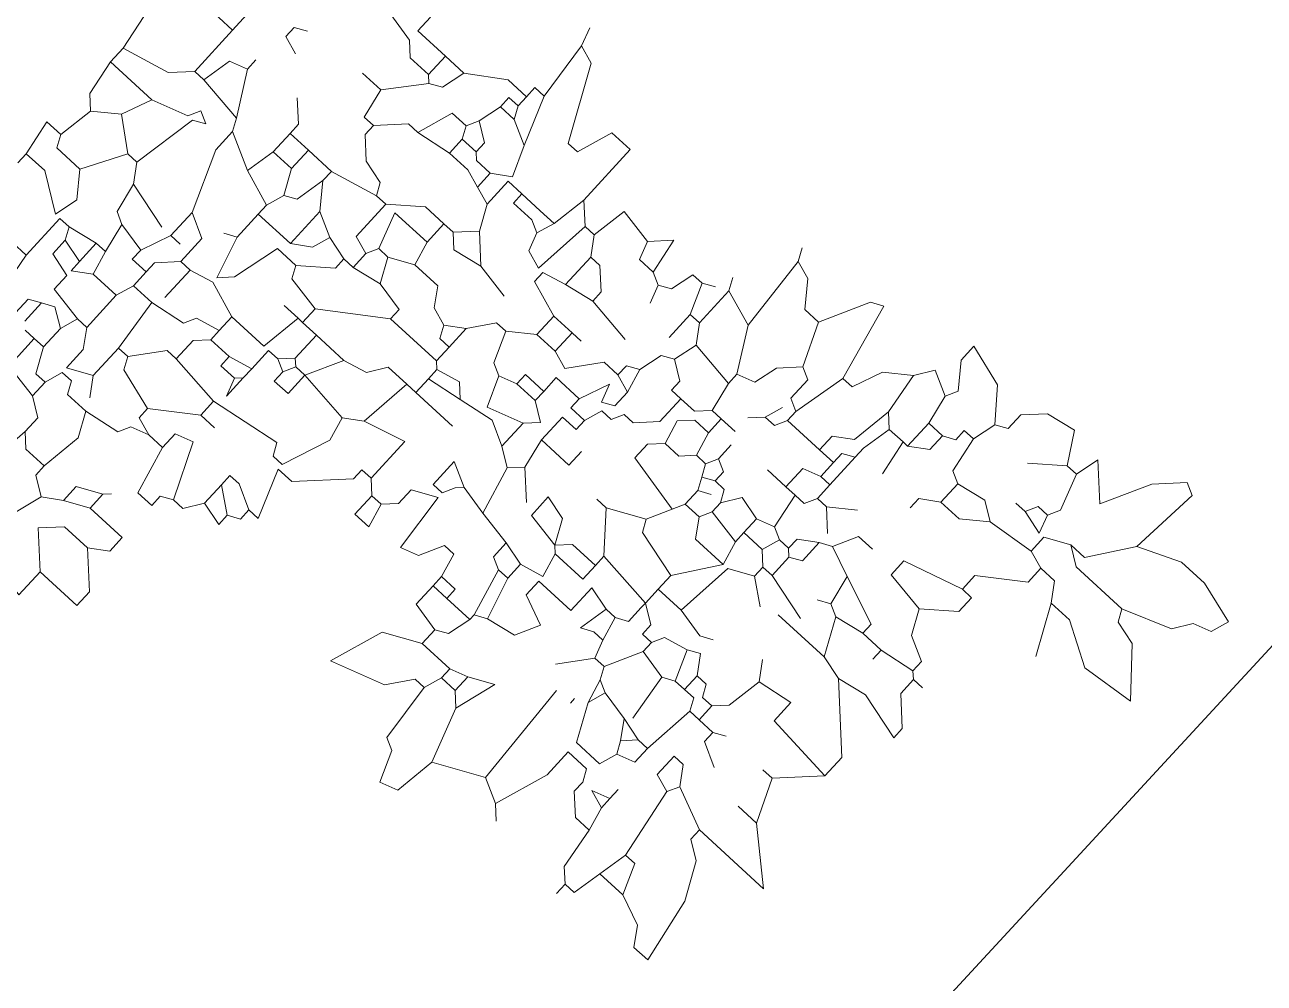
# Model space of a CAD drawing. Header units: metres. Extents: x 750 to 3116, y -341 to 1465.
# Drawn here: x 1661.685 to 1662.216, y -1.434 to -1.024 of the extents above; entities that cross this region are included whole.
import ezdxf

# ---------------------------------------------------------------- set-up
doc = ezdxf.new("R2010")
doc.units = ezdxf.units.M
doc.layers.add('Furniture', color=44, linetype='Continuous', lineweight=5)

# ---------------------------------------------------------------- blocks, each defined once
blk = doc.blocks.new('office desk')
at = {"layer": 'Furniture'}
for points in [[(11493554.63709, 4446003.78916), (11493553.98606, 4446003.78887), (11493553.98097, 4446003.05778)], [(11493553.87339, 4446003.62119), (11493553.87609, 4446003.63185), (11493553.88939, 4446003.61846), (11493553.90014, 4446003.63977), (11493553.91085, 4446003.6504), (11493553.91617, 4446003.64771), (11493553.91339, 4446003.6157)], [(11493553.8093, 4446003.60808), (11493553.81199, 4446003.61341), (11493553.80402, 4446003.62411), (11493553.80405, 4446003.63211), (11493553.82271, 4446003.62671), (11493553.83334, 4446003.61333)], [(11493553.83334, 4446003.61333), (11493553.83868, 4446003.61598), (11493553.83871, 4446003.62398), (11493553.84674, 4446003.63196), (11493553.86009, 4446003.63458), (11493553.86805, 4446003.62121)], [(11493553.5932, 4446003.6142), (11493553.59057, 4446003.62222)], [(11493553.86805, 4446003.62121), (11493553.85467, 4446003.61058)], [(11493553.86805, 4446003.62121), (11493553.87339, 4446003.62119)], [(11493553.87339, 4446003.62119), (11493553.87866, 4446003.60516), (11493553.87598, 4446003.59983)], [(11493553.91339, 4446003.6157), (11493553.93209, 4446003.62364), (11493553.94544, 4446003.62359), (11493553.96409, 4446003.61819), (11493553.9614, 4446003.61019), (11493553.95338, 4446003.60755), (11493553.94802, 4446003.59957), (11493553.92664, 4446003.59164)], [(11493553.77186, 4446003.5842), (11493553.76398, 4446003.61892), (11493553.75864, 4446003.61627), (11493553.74789, 4446003.59496)], [(11493553.91339, 4446003.6157), (11493553.89998, 4446003.59708), (11493553.89198, 4446003.5971)], [(11493553.59578, 4446003.58751), (11493553.5932, 4446003.6142)], [(11493553.5932, 4446003.6142), (11493553.6012, 4446003.61151), (11493553.61709, 4446003.57943), (11493553.62243, 4446003.57941), (11493553.62782, 4446003.5954), (11493553.63849, 4446003.59536), (11493553.63839, 4446003.56601)], [(11493553.72392, 4446003.60839), (11493553.72127, 4446003.61374)], [(11493553.79328, 4446003.60547), (11493553.79865, 4446003.61345), (11493553.8093, 4446003.60808)], [(11493553.83334, 4446003.61333), (11493553.83063, 4446003.60267)], [(11493553.72646, 4446003.5737), (11493553.72392, 4446003.60839)], [(11493553.72392, 4446003.60839), (11493553.73192, 4446003.60569), (11493553.73988, 4446003.59499), (11493553.74789, 4446003.59496)], [(11493553.79328, 4446003.60547), (11493553.78258, 4446003.5975), (11493553.7772, 4446003.58418), (11493553.77186, 4446003.5842)], [(11493553.79588, 4446003.58678), (11493553.79328, 4446003.60547)], [(11493553.8093, 4446003.60808), (11493553.81192, 4446003.59473)], [(11493553.83063, 4446003.60267), (11493553.82529, 4446003.60268), (11493553.82527, 4446003.59735), (11493553.81993, 4446003.5947)], [(11493553.83856, 4446003.58396), (11493553.83324, 4446003.58665), (11493553.83063, 4446003.60267)], [(11493553.87598, 4446003.59983), (11493553.87064, 4446003.59985), (11493553.86795, 4446003.59452)], [(11493553.86795, 4446003.59452), (11493553.87862, 4446003.59182), (11493553.87598, 4446003.59983)], [(11493553.74789, 4446003.59496), (11493553.75582, 4446003.57626)], [(11493553.81192, 4446003.59473), (11493553.81187, 4446003.58139)], [(11493553.81993, 4446003.5947), (11493553.8199, 4446003.5867), (11493553.81187, 4446003.58139)], [(11493553.81192, 4446003.59473), (11493553.81993, 4446003.5947)], [(11493553.86795, 4446003.59452), (11493553.86262, 4446003.59454)], [(11493553.89198, 4446003.5971), (11493553.88128, 4446003.59181)], [(11493553.92664, 4446003.59164), (11493553.89996, 4446003.59174), (11493553.89198, 4446003.5971)], [(11493553.88128, 4446003.59181), (11493553.88125, 4446003.5838)], [(11493553.90256, 4446003.57305), (11493553.91323, 4446003.57301), (11493553.93187, 4446003.56227), (11493553.95589, 4446003.56485), (11493553.93995, 4446003.58359), (11493553.92929, 4446003.5863), (11493553.92664, 4446003.59164)], [(11493553.59578, 4446003.58751), (11493553.59044, 4446003.58753), (11493553.59042, 4446003.5822)], [(11493553.6037, 4446003.56614), (11493553.59578, 4446003.58751)], [(11493553.71048, 4446003.57909), (11493553.70783, 4446003.58444)], [(11493553.77186, 4446003.5842), (11493553.76644, 4446003.56021)], [(11493553.79315, 4446003.56812), (11493553.79588, 4446003.58678)], [(11493553.79588, 4446003.58678), (11493553.8012, 4446003.58143)], [(11493553.83853, 4446003.57329), (11493553.83856, 4446003.58396)], [(11493553.83856, 4446003.58396), (11493553.85191, 4446003.58658), (11493553.8599, 4446003.58121)], [(11493553.88125, 4446003.5838), (11493553.8599, 4446003.58121)], [(11493553.88125, 4446003.5838), (11493553.88925, 4446003.58111)], [(11493553.53705, 4446003.57972), (11493553.53702, 4446003.57172)], [(11493553.5637, 4446003.57162), (11493553.57975, 4446003.58224), (11493553.59042, 4446003.5822)], [(11493553.59042, 4446003.5822), (11493553.5904, 4446003.57686)], [(11493553.68107, 4446003.56319), (11493553.67846, 4446003.57921), (11493553.67042, 4446003.57123)], [(11493553.71041, 4446003.56041), (11493553.71048, 4446003.57909)], [(11493553.71048, 4446003.57909), (11493553.72646, 4446003.5737)], [(11493553.8012, 4446003.58143), (11493553.79848, 4446003.5681)], [(11493553.80921, 4446003.5814), (11493553.8012, 4446003.58143)], [(11493553.81187, 4446003.58139), (11493553.80921, 4446003.5814)], [(11493553.80921, 4446003.5814), (11493553.81181, 4446003.56538)], [(11493553.8599, 4446003.58121), (11493553.8492, 4446003.57325), (11493553.83853, 4446003.57329)], [(11493553.87046, 4446003.55182), (11493553.87049, 4446003.55983), (11493553.88922, 4446003.5731), (11493553.88925, 4446003.58111)], [(11493553.88925, 4446003.58111), (11493553.89725, 4446003.58108), (11493553.90256, 4446003.57305)], [(11493553.58504, 4446003.57154), (11493553.58506, 4446003.57688), (11493553.5904, 4446003.57686)], [(11493553.5904, 4446003.57686), (11493553.59305, 4446003.57151)], [(11493553.6517, 4446003.55796), (11493553.65443, 4446003.57396), (11493553.67042, 4446003.57123)], [(11493553.68639, 4446003.5605), (11493553.69174, 4446003.56315), (11493553.69445, 4446003.57381), (11493553.69978, 4446003.57379)], [(11493553.69978, 4446003.57379), (11493553.70513, 4446003.57644)], [(11493553.69978, 4446003.57379), (11493553.70507, 4446003.56043)], [(11493553.73707, 4446003.55498), (11493553.72646, 4446003.5737)], [(11493553.75582, 4446003.57626), (11493553.74779, 4446003.56828), (11493553.74508, 4446003.55762), (11493553.73707, 4446003.55498)], [(11493553.75582, 4446003.57626), (11493553.76115, 4446003.57357), (11493553.76111, 4446003.5629), (11493553.76644, 4446003.56021)], [(11493553.83853, 4446003.57329), (11493553.8305, 4446003.56798), (11493553.83048, 4446003.56264)], [(11493553.90256, 4446003.57305), (11493553.91315, 4446003.55167)], [(11493553.537, 4446003.56638), (11493553.52367, 4446003.5691)], [(11493553.53702, 4446003.57172), (11493553.55303, 4446003.57166)], [(11493553.55303, 4446003.57166), (11493553.55299, 4446003.56099)], [(11493553.5637, 4446003.57162), (11493553.55303, 4446003.57166)], [(11493553.55565, 4446003.55831), (11493553.56099, 4446003.56096), (11493553.5637, 4446003.57162)], [(11493553.58234, 4446003.56088), (11493553.58504, 4446003.57154)], [(11493553.58504, 4446003.57154), (11493553.59305, 4446003.57151)], [(11493553.59305, 4446003.57151), (11493553.59838, 4446003.56883)], [(11493553.59838, 4446003.56883), (11493553.6037, 4446003.56614)], [(11493553.67042, 4446003.57123), (11493553.67306, 4446003.56322), (11493553.68107, 4446003.56319)], [(11493553.78509, 4446003.5548), (11493553.78512, 4446003.56281), (11493553.79315, 4446003.56812)], [(11493553.79848, 4446003.5681), (11493553.79846, 4446003.56276)], [(11493553.55299, 4446003.56099), (11493553.54232, 4446003.56103), (11493553.537, 4446003.56638)], [(11493553.6037, 4446003.56614), (11493553.60899, 4446003.55278), (11493553.60097, 4446003.54747)], [(11493553.63839, 4446003.56601), (11493553.63566, 4446003.55001)], [(11493553.63839, 4446003.56601), (11493553.64636, 4446003.55798)], [(11493553.68107, 4446003.56319), (11493553.68639, 4446003.5605)], [(11493553.79846, 4446003.56276), (11493553.79312, 4446003.56011), (11493553.7931, 4446003.55478)], [(11493553.79841, 4446003.54675), (11493553.79846, 4446003.56276)], [(11493553.54225, 4446003.54235), (11493553.55565, 4446003.55831)], [(11493553.55299, 4446003.56099), (11493553.55565, 4446003.55831)], [(11493553.58234, 4446003.56088), (11493553.57965, 4446003.55555)], [(11493553.5903, 4446003.55018), (11493553.59032, 4446003.55552), (11493553.58234, 4446003.56088)], [(11493553.64636, 4446003.55798), (11493553.6436, 4446003.53131), (11493553.6356, 4446003.534), (11493553.63296, 4446003.54202)], [(11493553.6517, 4446003.55796), (11493553.64636, 4446003.55798)], [(11493553.65701, 4446003.54994), (11493553.6517, 4446003.55796)], [(11493553.68639, 4446003.5605), (11493553.68903, 4446003.55249)], [(11493553.70507, 4446003.56043), (11493553.70502, 4446003.54709)], [(11493553.70507, 4446003.56043), (11493553.71041, 4446003.56041)], [(11493553.71041, 4446003.56041), (11493553.71571, 4446003.55239)], [(11493553.75839, 4446003.54957), (11493553.76109, 4446003.55756)], [(11493553.76644, 4446003.56021), (11493553.76642, 4446003.55487)], [(11493553.56625, 4446003.53959), (11493553.57165, 4446003.55558), (11493553.57965, 4446003.55555)], [(11493553.57965, 4446003.55555), (11493553.5823, 4446003.55021)], [(11493553.71571, 4446003.55239), (11493553.71301, 4446003.54173)], [(11493553.73705, 4446003.54964), (11493553.71571, 4446003.55239)], [(11493553.73707, 4446003.55498), (11493553.73705, 4446003.54964)], [(11493553.76642, 4446003.55487), (11493553.76373, 4446003.54955), (11493553.75839, 4446003.54957)], [(11493553.76642, 4446003.55487), (11493553.78509, 4446003.5548)], [(11493553.78509, 4446003.5548), (11493553.7931, 4446003.55478)], [(11493553.7931, 4446003.55478), (11493553.79307, 4446003.54677)], [(11493553.86239, 4446003.53318), (11493553.84373, 4446003.53591), (11493553.84375, 4446003.54392), (11493553.87046, 4446003.55182)], [(11493553.87046, 4446003.55182), (11493553.8758, 4446003.55181), (11493553.87577, 4446003.5438), (11493553.86239, 4446003.53318)], [(11493553.5823, 4446003.55021), (11493553.58227, 4446003.5422)], [(11493553.5823, 4446003.55021), (11493553.5903, 4446003.55018)], [(11493553.5903, 4446003.55018), (11493553.59296, 4446003.5475)], [(11493553.59296, 4446003.5475), (11493553.5903, 4446003.55018)], [(11493553.59296, 4446003.5475), (11493553.60097, 4446003.54747)], [(11493553.60097, 4446003.54747), (11493553.60094, 4446003.53947)], [(11493553.60898, 4446003.55011), (11493553.60893, 4446003.53677)], [(11493553.61698, 4446003.55008), (11493553.60898, 4446003.55011)], [(11493553.62764, 4446003.54471), (11493553.61696, 4446003.54475), (11493553.61698, 4446003.55008)], [(11493553.62766, 4446003.55004), (11493553.61698, 4446003.55008)], [(11493553.63566, 4446003.55001), (11493553.62766, 4446003.55004)], [(11493553.63566, 4446003.55001), (11493553.63296, 4446003.54202)], [(11493553.65701, 4446003.54994), (11493553.65695, 4446003.53393)], [(11493553.6703, 4446003.53655), (11493553.67032, 4446003.54188), (11493553.66234, 4446003.54992), (11493553.65701, 4446003.54994)], [(11493553.73967, 4446003.53629), (11493553.73705, 4446003.54964)], [(11493553.75839, 4446003.54957), (11493553.75304, 4446003.54425)], [(11493553.78502, 4446003.53346), (11493553.78506, 4446003.54413), (11493553.79307, 4446003.54677)], [(11493553.79307, 4446003.54677), (11493553.79841, 4446003.54675)], [(11493553.79841, 4446003.54675), (11493553.79838, 4446003.53875)], [(11493553.80371, 4446003.53873), (11493553.81441, 4446003.54669)], [(11493553.54225, 4446003.54235), (11493553.53157, 4446003.54239)], [(11493553.5502, 4446003.52898), (11493553.54487, 4446003.529), (11493553.54225, 4446003.54235)], [(11493553.58227, 4446003.5422), (11493553.56625, 4446003.53959)], [(11493553.59294, 4446003.54217), (11493553.58227, 4446003.5422)], [(11493553.60094, 4446003.53947), (11493553.59294, 4446003.54217)], [(11493553.63296, 4446003.54202), (11493553.62764, 4446003.54471)], [(11493553.70495, 4446003.52842), (11493553.70766, 4446003.53908), (11493553.71301, 4446003.54173)], [(11493553.71301, 4446003.54173), (11493553.72099, 4446003.53636), (11493553.72097, 4446003.53103), (11493553.72631, 4446003.53101)], [(11493553.50484, 4446003.52915), (11493553.49685, 4446003.53184), (11493553.49687, 4446003.53718), (11493553.50222, 4446003.53983)], [(11493553.56625, 4446003.53959), (11493553.56091, 4446003.53961), (11493553.5502, 4446003.52898)], [(11493553.60094, 4446003.53947), (11493553.60893, 4446003.53677)], [(11493553.60893, 4446003.53677), (11493553.61423, 4446003.52608)], [(11493553.65695, 4446003.53393), (11493553.6703, 4446003.53655)], [(11493553.6703, 4446003.53655), (11493553.69163, 4446003.5338)], [(11493553.72631, 4446003.53101), (11493553.73431, 4446003.53098), (11493553.73967, 4446003.53629)], [(11493553.745, 4446003.53627), (11493553.73967, 4446003.53629)], [(11493553.74498, 4446003.52827), (11493553.745, 4446003.53627)], [(11493553.745, 4446003.53627), (11493553.75301, 4446003.53624)], [(11493553.79838, 4446003.53875), (11493553.79569, 4446003.53342), (11493553.79035, 4446003.53344)], [(11493553.79838, 4446003.53875), (11493553.80371, 4446003.53873)], [(11493553.80371, 4446003.53873), (11493553.81169, 4446003.53069)], [(11493553.81701, 4446003.52801), (11493553.82239, 4446003.53866), (11493553.83039, 4446003.53863)], [(11493553.47818, 4446003.53458), (11493553.47812, 4446003.51857)], [(11493553.66223, 4446003.52057), (11493553.64625, 4446003.52596), (11493553.64627, 4446003.5313)], [(11493553.64627, 4446003.5313), (11493553.65695, 4446003.53393)], [(11493553.72631, 4446003.53101), (11493553.72626, 4446003.51767), (11493553.71823, 4446003.50969), (11493553.71289, 4446003.50971)], [(11493553.75563, 4446003.52289), (11493553.75566, 4446003.5309)], [(11493553.78502, 4446003.53346), (11493553.77434, 4446003.5335)], [(11493553.79035, 4446003.53344), (11493553.78502, 4446003.53346)], [(11493553.79035, 4446003.53344), (11493553.79296, 4446003.51742)], [(11493553.87832, 4446003.51177), (11493553.87834, 4446003.51711), (11493553.86769, 4446003.52249), (11493553.86239, 4446003.53318)], [(11493553.57147, 4446003.50756), (11493553.56882, 4446003.5129), (11493553.55816, 4446003.51561), (11493553.55018, 4446003.52364), (11493553.5502, 4446003.52898)], [(11493553.60619, 4446003.5181), (11493553.61423, 4446003.52608)], [(11493553.61423, 4446003.52608), (11493553.62486, 4446003.51537)], [(11493553.69959, 4446003.52043), (11493553.69961, 4446003.52577), (11493553.70495, 4446003.52842)], [(11493553.70495, 4446003.52842), (11493553.70758, 4446003.51773)], [(11493553.73162, 4446003.52298), (11493553.73697, 4446003.5283)], [(11493553.73697, 4446003.5283), (11493553.74498, 4446003.52827)], [(11493553.74498, 4446003.52827), (11493553.7476, 4446003.51759)], [(11493553.81167, 4446003.52536), (11493553.80365, 4446003.52005), (11493553.80363, 4446003.51471)], [(11493553.80628, 4446003.51204), (11493553.81163, 4446003.51469), (11493553.81167, 4446003.52536)], [(11493553.81167, 4446003.52536), (11493553.81701, 4446003.52801)], [(11493553.81701, 4446003.52801), (11493553.83034, 4446003.52262)], [(11493553.6622, 4446003.50989), (11493553.66223, 4446003.52057)], [(11493553.66223, 4446003.52057), (11493553.67291, 4446003.52053)], [(11493553.67291, 4446003.52053), (11493553.67287, 4446003.50986)], [(11493553.67291, 4446003.52053), (11493553.67824, 4446003.52051)], [(11493553.69959, 4446003.52043), (11493553.69158, 4446003.52046), (11493553.68086, 4446003.50716)], [(11493553.70758, 4446003.51773), (11493553.69959, 4446003.52043)], [(11493553.73424, 4446003.5123), (11493553.73162, 4446003.52298)], [(11493553.75294, 4446003.51757), (11493553.75563, 4446003.52289)], [(11493553.75563, 4446003.52289), (11493553.76096, 4446003.52021), (11493553.76094, 4446003.51487)], [(11493553.83296, 4446003.50927), (11493553.83034, 4446003.52262)], [(11493553.83034, 4446003.52262), (11493553.85165, 4446003.51454), (11493553.85163, 4446003.5092)], [(11493553.47812, 4446003.51857), (11493553.46212, 4446003.51863)], [(11493553.47812, 4446003.51857), (11493553.47804, 4446003.49456)], [(11493553.4941, 4446003.51051), (11493553.49412, 4446003.51584)], [(11493553.52609, 4446003.50239), (11493553.52611, 4446003.50772), (11493553.51814, 4446003.51576)], [(11493553.57681, 4446003.50754), (11493553.59019, 4446003.51816), (11493553.60086, 4446003.51812)], [(11493553.60086, 4446003.51812), (11493553.60082, 4446003.50745)], [(11493553.60619, 4446003.5181), (11493553.60086, 4446003.51812)], [(11493553.62486, 4446003.51537), (11493553.61151, 4446003.51275), (11493553.60619, 4446003.5181)], [(11493553.62486, 4446003.51537), (11493553.64086, 4446003.51264)], [(11493553.69418, 4446003.50177), (11493553.69957, 4446003.51509), (11493553.70221, 4446003.50708), (11493553.70755, 4446003.50973)], [(11493553.70755, 4446003.50973), (11493553.70758, 4446003.51773)], [(11493553.7476, 4446003.51759), (11493553.74225, 4446003.51227), (11493553.73424, 4446003.5123)], [(11493553.75294, 4446003.51757), (11493553.7476, 4446003.51759)], [(11493553.75559, 4446003.51222), (11493553.75294, 4446003.51757)], [(11493553.76094, 4446003.51487), (11493553.75559, 4446003.51222)], [(11493553.76094, 4446003.51487), (11493553.76627, 4446003.51485), (11493553.76892, 4446003.5095)], [(11493553.78495, 4446003.51478), (11493553.77429, 4446003.51749), (11493553.76892, 4446003.5095)], [(11493553.78492, 4446003.50678), (11493553.78495, 4446003.51478)], [(11493553.78495, 4446003.51478), (11493553.79296, 4446003.51742)], [(11493553.79296, 4446003.51742), (11493553.79829, 4446003.51473)], [(11493553.79829, 4446003.51473), (11493553.79559, 4446003.50674)], [(11493553.80363, 4446003.51471), (11493553.79829, 4446003.51473)], [(11493553.80363, 4446003.51471), (11493553.80628, 4446003.51204)], [(11493553.4941, 4446003.51051), (11493553.48609, 4446003.50787), (11493553.48337, 4446003.49454)], [(11493553.50471, 4446003.49179), (11493553.4941, 4446003.51051)], [(11493553.6622, 4446003.50989), (11493553.65149, 4446003.50193)], [(11493553.67287, 4446003.50986), (11493553.6622, 4446003.50989)], [(11493553.68086, 4446003.50716), (11493553.67287, 4446003.50986)], [(11493553.71289, 4446003.50971), (11493553.7102, 4446003.50438), (11493553.70487, 4446003.5044)], [(11493553.73424, 4446003.5123), (11493553.72889, 4446003.50698), (11493553.72886, 4446003.49898), (11493553.75552, 4446003.49354)], [(11493553.75824, 4446003.50688), (11493553.75559, 4446003.51222)], [(11493553.75824, 4446003.50688), (11493553.76358, 4446003.50952)], [(11493553.76892, 4446003.5095), (11493553.7689, 4446003.50417)], [(11493553.80625, 4446003.50136), (11493553.80628, 4446003.51204)], [(11493553.83296, 4446003.50927), (11493553.82761, 4446003.50662)], [(11493553.83828, 4446003.50658), (11493553.83296, 4446003.50927)], [(11493553.85163, 4446003.5092), (11493553.83828, 4446003.50658)], [(11493553.85163, 4446003.5092), (11493553.8623, 4446003.50916)], [(11493553.88098, 4446003.5091), (11493553.88095, 4446003.50109), (11493553.89159, 4446003.49038), (11493553.89157, 4446003.48504), (11493553.87024, 4446003.49046), (11493553.85689, 4446003.48784)], [(11493553.8623, 4446003.50916), (11493553.86229, 4446003.50383)], [(11493553.8623, 4446003.50916), (11493553.87832, 4446003.51177)], [(11493553.87832, 4446003.51177), (11493553.88098, 4446003.5091)], [(11493553.88098, 4446003.5091), (11493553.88632, 4446003.50908)], [(11493553.55011, 4446003.5023), (11493553.57147, 4446003.50756)], [(11493553.57147, 4446003.50756), (11493553.57681, 4446003.50754)], [(11493553.57681, 4446003.50754), (11493553.57674, 4446003.48886), (11493553.58473, 4446003.48616)], [(11493553.60082, 4446003.50745), (11493553.58214, 4446003.50752)], [(11493553.58214, 4446003.50752), (11493553.58742, 4446003.49149)], [(11493553.60345, 4446003.49677), (11493553.60082, 4446003.50745)], [(11493553.70487, 4446003.5044), (11493553.70217, 4446003.49641)], [(11493553.75821, 4446003.49887), (11493553.75824, 4446003.50688)], [(11493553.7689, 4446003.50417), (11493553.76621, 4446003.49884)], [(11493553.7689, 4446003.50417), (11493553.7849, 4446003.50144)], [(11493553.7849, 4446003.50144), (11493553.78492, 4446003.50678)], [(11493553.78492, 4446003.50678), (11493553.79559, 4446003.50674)], [(11493553.79559, 4446003.50674), (11493553.80091, 4446003.50138)], [(11493553.84623, 4446003.49055), (11493553.83828, 4446003.50658)], [(11493553.52605, 4446003.49171), (11493553.52609, 4446003.50239)], [(11493553.52609, 4446003.50239), (11493553.53677, 4446003.50235)], [(11493553.53677, 4446003.50235), (11493553.53673, 4446003.49168)], [(11493553.53677, 4446003.50235), (11493553.55011, 4446003.5023)], [(11493553.55011, 4446003.5023), (11493553.55009, 4446003.49696)], [(11493553.63811, 4446003.49131), (11493553.64616, 4446003.50195), (11493553.65149, 4446003.50193)], [(11493553.65149, 4446003.50193), (11493553.65678, 4446003.48857), (11493553.66211, 4446003.48588)], [(11493553.68081, 4446003.49382), (11493553.68084, 4446003.50182)], [(11493553.68084, 4446003.50182), (11493553.69418, 4446003.50177)], [(11493553.69418, 4446003.50177), (11493553.69416, 4446003.49644)], [(11493553.75552, 4446003.49354), (11493553.75821, 4446003.49887)], [(11493553.76621, 4446003.49884), (11493553.75821, 4446003.49887)], [(11493553.78753, 4446003.49076), (11493553.77152, 4446003.49082), (11493553.76621, 4446003.49884)], [(11493553.7849, 4446003.50144), (11493553.78753, 4446003.49076)], [(11493553.80091, 4446003.50138), (11493553.80089, 4446003.49605)], [(11493553.80091, 4446003.50138), (11493553.80625, 4446003.50136)], [(11493553.80625, 4446003.50136), (11493553.82757, 4446003.49595)], [(11493553.44603, 4446003.49734), (11493553.44864, 4446003.48132)], [(11493553.44864, 4446003.48132), (11493553.47, 4446003.48658), (11493553.47804, 4446003.49456)], [(11493553.47804, 4446003.49456), (11493553.48337, 4446003.49454)], [(11493553.48337, 4446003.49454), (11493553.50471, 4446003.49179)], [(11493553.55009, 4446003.49696), (11493553.54737, 4446003.48363), (11493553.54202, 4446003.48098)], [(11493553.55805, 4446003.48626), (11493553.55009, 4446003.49696)], [(11493553.59276, 4446003.49147), (11493553.60345, 4446003.49677)], [(11493553.60345, 4446003.49677), (11493553.61679, 4446003.49672), (11493553.6221, 4446003.4887), (11493553.63009, 4446003.486)], [(11493553.67012, 4446003.48852), (11493553.67014, 4446003.49386), (11493553.68081, 4446003.49382)], [(11493553.68081, 4446003.49382), (11493553.68079, 4446003.48848)], [(11493553.70217, 4446003.49641), (11493553.70215, 4446003.49107), (11493553.69415, 4446003.4911)], [(11493553.69416, 4446003.49644), (11493553.70217, 4446003.49641)], [(11493553.75552, 4446003.49354), (11493553.75015, 4446003.48289)], [(11493553.80089, 4446003.49605), (11493553.7902, 4446003.49075), (11493553.78743, 4446003.46408)], [(11493553.80089, 4446003.49605), (11493553.81153, 4446003.488)], [(11493553.50471, 4446003.49179), (11493553.50736, 4446003.48645)], [(11493553.52605, 4446003.49171), (11493553.52334, 4446003.47838)], [(11493553.53673, 4446003.49168), (11493553.52605, 4446003.49171)], [(11493553.54202, 4446003.48098), (11493553.53673, 4446003.49168)], [(11493553.58742, 4446003.49149), (11493553.58473, 4446003.48616)], [(11493553.59276, 4446003.49147), (11493553.58742, 4446003.49149)], [(11493553.59805, 4446003.48078), (11493553.59276, 4446003.49147)], [(11493553.63009, 4446003.486), (11493553.63811, 4446003.49131)], [(11493553.63811, 4446003.49131), (11493553.63808, 4446003.48063)], [(11493553.67012, 4446003.48852), (11493553.66211, 4446003.48588)], [(11493553.68079, 4446003.48848), (11493553.67012, 4446003.48852)], [(11493553.68342, 4446003.4778), (11493553.68878, 4446003.48312), (11493553.68079, 4446003.48848)], [(11493553.69415, 4446003.4911), (11493553.6941, 4446003.47776)], [(11493553.77412, 4446003.47213), (11493553.78753, 4446003.49076)], [(11493553.84623, 4446003.49055), (11493553.81955, 4446003.49064)], [(11493553.85689, 4446003.48784), (11493553.84623, 4446003.49055)], [(11493553.88078, 4446003.45307), (11493553.88082, 4446003.46374), (11493553.85689, 4446003.48784)], [(11493553.49667, 4446003.48115), (11493553.49134, 4446003.48384), (11493553.48865, 4446003.47851), (11493553.47262, 4446003.47323)], [(11493553.50736, 4446003.48645), (11493553.50732, 4446003.47577), (11493553.51789, 4446003.44905)], [(11493553.50736, 4446003.48645), (11493553.52334, 4446003.47838)], [(11493553.55798, 4446003.46758), (11493553.55805, 4446003.48626)], [(11493553.55805, 4446003.48626), (11493553.5687, 4446003.48089)], [(11493553.58473, 4446003.48616), (11493553.5847, 4446003.47816)], [(11493553.63808, 4446003.48063), (11493553.63274, 4446003.48065), (11493553.63009, 4446003.486)], [(11493553.66211, 4446003.48588), (11493553.6674, 4446003.47252), (11493553.68342, 4446003.4778)], [(11493553.6941, 4446003.47776), (11493553.71011, 4446003.4777), (11493553.71013, 4446003.48571)], [(11493553.73411, 4446003.47495), (11493553.75015, 4446003.48289)], [(11493553.75015, 4446003.48289), (11493553.7528, 4446003.47755), (11493553.77412, 4446003.47213)], [(11493553.44861, 4446003.47332), (11493553.44864, 4446003.48132)], [(11493553.48588, 4446003.44917), (11493553.49132, 4446003.4785)], [(11493553.49132, 4446003.4785), (11493553.49667, 4446003.48115)], [(11493553.49667, 4446003.48115), (11493553.49667, 4446003.48115)], [(11493553.52334, 4446003.47838), (11493553.53933, 4446003.47299)], [(11493553.54202, 4446003.48098), (11493553.53933, 4446003.47299)], [(11493553.5687, 4446003.48089), (11493553.56601, 4446003.47289), (11493553.55798, 4446003.46758)], [(11493553.57937, 4446003.47818), (11493553.57935, 4446003.47284), (11493553.56597, 4446003.46222)], [(11493553.57937, 4446003.47818), (11493553.5687, 4446003.48089)], [(11493553.5847, 4446003.47816), (11493553.57937, 4446003.47818)], [(11493553.5847, 4446003.47816), (11493553.59805, 4446003.48078)], [(11493553.59805, 4446003.48078), (11493553.61138, 4446003.47806), (11493553.61137, 4446003.47273)], [(11493553.63805, 4446003.47263), (11493553.63808, 4446003.48063)], [(11493553.68342, 4446003.4778), (11493553.68338, 4446003.46446)], [(11493553.6941, 4446003.47776), (11493553.69672, 4446003.46441)], [(11493553.47262, 4446003.47323), (11493553.44861, 4446003.47332)], [(11493553.44861, 4446003.47332), (11493553.45122, 4446003.4573), (11493553.45654, 4446003.45195)], [(11493553.47262, 4446003.47323), (11493553.46724, 4446003.45991)], [(11493553.53933, 4446003.47299), (11493553.53931, 4446003.46765)], [(11493553.58462, 4446003.45415), (11493553.61137, 4446003.47273)], [(11493553.61137, 4446003.47273), (11493553.63805, 4446003.47263)], [(11493553.63805, 4446003.47263), (11493553.6407, 4446003.46995)], [(11493553.6407, 4446003.46995), (11493553.65139, 4446003.47258), (11493553.6567, 4446003.46722)], [(11493553.73411, 4446003.47495), (11493553.72877, 4446003.47497)], [(11493553.74739, 4446003.45889), (11493553.73411, 4446003.47495)], [(11493553.77412, 4446003.47213), (11493553.77409, 4446003.46413)], [(11493553.83279, 4446003.46391), (11493553.82748, 4446003.47194)], [(11493553.53931, 4446003.46765), (11493553.53926, 4446003.45431)], [(11493553.55798, 4446003.46758), (11493553.53931, 4446003.46765)], [(11493553.6407, 4446003.46995), (11493553.64069, 4446003.46461)], [(11493553.6567, 4446003.46722), (11493553.64069, 4446003.46461)], [(11493553.68338, 4446003.46446), (11493553.67272, 4446003.46983), (11493553.6567, 4446003.46722)], [(11493553.83279, 4446003.46391), (11493553.84881, 4446003.46652), (11493553.84877, 4446003.45585), (11493553.88078, 4446003.45307)], [(11493553.53926, 4446003.45431), (11493553.54453, 4446003.43562), (11493553.54988, 4446003.44093), (11493553.5553, 4446003.46226), (11493553.56597, 4446003.46222)], [(11493553.56597, 4446003.46222), (11493553.56862, 4446003.45687), (11493553.58462, 4446003.45415)], [(11493553.64069, 4446003.46461), (11493553.64066, 4446003.45661)], [(11493553.69136, 4446003.45909), (11493553.68338, 4446003.46446)], [(11493553.69672, 4446003.46441), (11493553.69136, 4446003.45909)], [(11493553.69672, 4446003.46441), (11493553.70735, 4446003.4537)], [(11493553.71268, 4446003.45101), (11493553.71271, 4446003.46168), (11493553.72338, 4446003.45898), (11493553.72867, 4446003.44828)], [(11493553.77409, 4446003.46413), (11493553.77406, 4446003.45612)], [(11493553.78743, 4446003.46408), (11493553.77409, 4446003.46413)], [(11493553.78743, 4446003.46408), (11493553.80076, 4446003.46136)], [(11493553.80076, 4446003.46136), (11493553.80611, 4446003.46401)], [(11493553.82471, 4446003.4426), (11493553.83006, 4446003.44791), (11493553.83279, 4446003.46391)], [(11493553.45654, 4446003.45195), (11493553.46724, 4446003.45991)], [(11493553.46724, 4446003.45991), (11493553.48054, 4446003.44919)], [(11493553.6086, 4446003.44605), (11493553.61928, 4446003.44868), (11493553.62465, 4446003.45667), (11493553.63532, 4446003.45663)], [(11493553.63532, 4446003.45663), (11493553.63256, 4446003.43263)], [(11493553.64066, 4446003.45661), (11493553.63532, 4446003.45663)], [(11493553.64066, 4446003.45661), (11493553.662, 4446003.45653)], [(11493553.69136, 4446003.45909), (11493553.69662, 4446003.43773)], [(11493553.74737, 4446003.45355), (11493553.74739, 4446003.45889)], [(11493553.74739, 4446003.45889), (11493553.77406, 4446003.45612)], [(11493553.77406, 4446003.45612), (11493553.77405, 4446003.45345)], [(11493553.77405, 4446003.45345), (11493553.77406, 4446003.45612)], [(11493553.78736, 4446003.4454), (11493553.78203, 4446003.44542), (11493553.78205, 4446003.45076), (11493553.77406, 4446003.45612)], [(11493553.80073, 4446003.45336), (11493553.80608, 4446003.45601), (11493553.81139, 4446003.44798)], [(11493553.45381, 4446003.43595), (11493553.45654, 4446003.45195)], [(11493553.53926, 4446003.45431), (11493553.53391, 4446003.45166)], [(11493553.58462, 4446003.45415), (11493553.58459, 4446003.44614)], [(11493553.72867, 4446003.44828), (11493553.71268, 4446003.45101)], [(11493553.74737, 4446003.45355), (11493553.73403, 4446003.4536), (11493553.72867, 4446003.44828)], [(11493553.74734, 4446003.44555), (11493553.74737, 4446003.45355)], [(11493553.77405, 4446003.45345), (11493553.77402, 4446003.44545), (11493553.76868, 4446003.4428)], [(11493553.78736, 4446003.4454), (11493553.79005, 4446003.45073), (11493553.80073, 4446003.45336)], [(11493553.80073, 4446003.45336), (11493553.80602, 4446003.44)], [(11493553.86471, 4446003.43712), (11493553.88078, 4446003.45307)], [(11493553.48054, 4446003.44919), (11493553.4698, 4446003.43055)], [(11493553.48054, 4446003.44919), (11493553.48588, 4446003.44917)], [(11493553.48588, 4446003.44917), (11493553.49118, 4446003.44115)], [(11493553.51789, 4446003.44905), (11493553.51784, 4446003.43571)], [(11493553.5285, 4446003.43034), (11493553.52855, 4446003.44368), (11493553.51789, 4446003.44905)], [(11493553.58192, 4446003.44615), (11493553.57918, 4446003.42748), (11493553.56051, 4446003.42755)], [(11493553.58192, 4446003.44615), (11493553.57391, 4446003.44618)], [(11493553.58459, 4446003.44614), (11493553.58192, 4446003.44615)], [(11493553.59259, 4446003.44611), (11493553.58459, 4446003.44614)], [(11493553.59254, 4446003.43277), (11493553.59259, 4446003.44611)], [(11493553.59259, 4446003.44611), (11493553.6086, 4446003.44605)], [(11493553.6086, 4446003.44605), (11493553.60054, 4446003.43007)], [(11493553.68329, 4446003.44045), (11493553.68061, 4446003.43779), (11493553.67792, 4446003.43246), (11493553.67259, 4446003.43248), (11493553.67263, 4446003.44582), (11493553.68329, 4446003.44045)], [(11493553.72328, 4446003.4323), (11493553.73396, 4446003.43492), (11493553.73133, 4446003.44561)], [(11493553.72867, 4446003.44828), (11493553.73133, 4446003.44561)], [(11493553.73133, 4446003.44561), (11493553.74734, 4446003.44555)], [(11493553.75268, 4446003.44553), (11493553.75263, 4446003.43219)], [(11493553.76334, 4446003.44282), (11493553.75268, 4446003.44553)], [(11493553.78734, 4446003.44007), (11493553.78736, 4446003.4454)], [(11493553.81139, 4446003.44798), (11493553.81136, 4446003.43998)], [(11493553.81937, 4446003.44262), (11493553.81672, 4446003.44796), (11493553.81139, 4446003.44798)], [(11493553.49118, 4446003.44115), (11493553.4938, 4446003.4278), (11493553.49913, 4446003.42511)], [(11493553.49118, 4446003.44115), (11493553.51251, 4446003.43573)], [(11493553.69662, 4446003.43773), (11493553.68329, 4446003.44045)], [(11493553.76062, 4446003.42949), (11493553.76334, 4446003.44282)], [(11493553.76334, 4446003.44282), (11493553.76868, 4446003.4428)], [(11493553.76868, 4446003.4428), (11493553.77131, 4446003.43212)], [(11493553.78734, 4446003.44007), (11493553.77928, 4446003.42409)], [(11493553.80068, 4446003.43735), (11493553.78734, 4446003.44007)], [(11493553.80602, 4446003.44), (11493553.80068, 4446003.43735)], [(11493553.81136, 4446003.43998), (11493553.80602, 4446003.44)], [(11493553.81136, 4446003.43998), (11493553.81669, 4446003.43996), (11493553.81934, 4446003.43461)], [(11493553.82471, 4446003.4426), (11493553.81937, 4446003.44262)], [(11493553.82468, 4446003.43459), (11493553.82471, 4446003.4426)], [(11493553.45381, 4446003.43595), (11493553.44581, 4446003.43598), (11493553.44842, 4446003.41996)], [(11493553.4698, 4446003.43055), (11493553.45646, 4446003.4306), (11493553.45381, 4446003.43595)], [(11493553.51784, 4446003.43571), (11493553.51246, 4446003.42239)], [(11493553.51784, 4446003.43571), (11493553.52318, 4446003.43569)], [(11493553.63256, 4446003.43263), (11493553.65126, 4446003.43789), (11493553.65118, 4446003.41655)], [(11493553.69662, 4446003.43773), (11493553.71262, 4446003.435)], [(11493553.71791, 4446003.42431), (11493553.71259, 4446003.427), (11493553.71262, 4446003.435)], [(11493553.71262, 4446003.435), (11493553.72328, 4446003.4323)], [(11493553.80068, 4446003.43735), (11493553.80327, 4446003.41599)], [(11493553.81659, 4446003.41061), (11493553.81934, 4446003.43461)], [(11493553.81934, 4446003.43461), (11493553.82468, 4446003.43459)], [(11493553.82468, 4446003.43459), (11493553.83268, 4446003.43456)], [(11493553.83268, 4446003.43456), (11493553.83266, 4446003.42923), (11493553.84332, 4446003.42385)], [(11493553.83268, 4446003.43456), (11493553.83803, 4446003.43721)], [(11493553.86471, 4446003.43712), (11493553.85937, 4446003.43713)], [(11493553.87265, 4446003.41841), (11493553.86471, 4446003.43712)], [(11493553.44842, 4446003.41996), (11493553.45909, 4446003.41992), (11493553.47506, 4446003.40919), (11493553.47776, 4446003.41985), (11493553.4698, 4446003.43055)], [(11493553.52044, 4446003.41703), (11493553.52046, 4446003.42236), (11493553.5285, 4446003.43034)], [(11493553.53383, 4446003.43032), (11493553.5285, 4446003.43034)], [(11493553.53383, 4446003.43032), (11493553.53378, 4446003.41431)], [(11493553.56051, 4446003.42755), (11493553.54452, 4446003.43295), (11493553.53383, 4446003.43032)], [(11493553.59254, 4446003.43277), (11493553.58719, 4446003.42746)], [(11493553.59251, 4446003.42477), (11493553.59249, 4446003.41943), (11493553.6005, 4446003.4194), (11493553.60054, 4446003.43007)], [(11493553.5952, 4446003.43009), (11493553.59251, 4446003.42477)], [(11493553.5952, 4446003.43009), (11493553.59254, 4446003.43277)], [(11493553.60054, 4446003.43007), (11493553.5952, 4446003.43009)], [(11493553.60054, 4446003.43007), (11493553.62454, 4446003.42732)], [(11493553.63256, 4446003.43263), (11493553.62454, 4446003.42732)], [(11493553.66184, 4446003.41117), (11493553.66719, 4446003.41649), (11493553.66722, 4446003.4245), (11493553.67791, 4446003.42979), (11493553.68048, 4446003.4031), (11493553.6885, 4446003.40574), (11493553.69387, 4446003.41639), (11493553.69921, 4446003.41637), (11493553.70184, 4446003.40569)], [(11493553.72328, 4446003.4323), (11493553.72325, 4446003.42429)], [(11493553.73395, 4446003.43226), (11493553.73392, 4446003.42425), (11493553.74724, 4446003.41887), (11493553.74187, 4446003.40821), (11493553.72852, 4446003.40559)], [(11493553.75263, 4446003.43219), (11493553.73395, 4446003.43226)], [(11493553.75263, 4446003.43219), (11493553.75263, 4446003.43219)], [(11493553.76597, 4446003.43214), (11493553.76062, 4446003.42949)], [(11493553.77131, 4446003.43212), (11493553.76597, 4446003.43214)], [(11493553.77131, 4446003.43212), (11493553.77395, 4446003.42411)], [(11493553.51246, 4446003.42239), (11493553.49913, 4446003.42511)], [(11493553.49913, 4446003.42511), (11493553.50175, 4446003.41176)], [(11493553.56051, 4446003.42755), (11493553.56048, 4446003.41955)], [(11493553.62454, 4446003.42732), (11493553.62717, 4446003.41664), (11493553.61909, 4446003.39532), (11493553.61375, 4446003.39534), (11493553.6111, 4446003.40069), (11493553.57907, 4446003.39547)], [(11493553.58181, 4446003.4168), (11493553.58185, 4446003.42747)], [(11493553.58185, 4446003.42747), (11493553.58719, 4446003.42746)], [(11493553.58719, 4446003.42746), (11493553.59251, 4446003.42477)], [(11493553.72325, 4446003.42429), (11493553.71791, 4446003.42431)], [(11493553.71791, 4446003.42431), (11493553.72317, 4446003.40295)], [(11493553.72852, 4446003.40559), (11493553.72325, 4446003.42429)], [(11493553.77395, 4446003.42411), (11493553.76322, 4446003.4108)], [(11493553.77395, 4446003.42411), (11493553.77928, 4446003.42409)], [(11493553.77928, 4446003.42409), (11493553.78193, 4446003.41874)], [(11493553.4484, 4446003.41462), (11493553.44842, 4446003.41996)], [(11493553.51246, 4446003.42239), (11493553.51244, 4446003.41706), (11493553.52044, 4446003.41703)], [(11493553.53109, 4446003.40898), (11493553.54711, 4446003.41159), (11493553.54979, 4446003.41692), (11493553.56048, 4446003.41955)], [(11493553.56048, 4446003.41955), (11493553.56046, 4446003.41421)], [(11493553.78193, 4446003.41874), (11493553.78456, 4446003.40806)], [(11493553.78726, 4446003.41605), (11493553.78193, 4446003.41874)], [(11493553.52044, 4446003.41703), (11493553.52042, 4446003.40902)], [(11493553.56046, 4446003.41421), (11493553.5551, 4446003.4089), (11493553.55506, 4446003.39822)], [(11493553.56046, 4446003.41421), (11493553.57113, 4446003.41417)], [(11493553.57113, 4446003.41417), (11493553.57111, 4446003.40884), (11493553.57911, 4446003.40881)], [(11493553.58181, 4446003.4168), (11493553.57113, 4446003.41417)], [(11493553.58179, 4446003.41147), (11493553.58181, 4446003.4168)], [(11493553.61908, 4446003.39265), (11493553.62708, 4446003.39262), (11493553.64583, 4446003.41123), (11493553.64585, 4446003.41657), (11493553.65118, 4446003.41655)], [(11493553.65118, 4446003.41655), (11493553.6565, 4446003.41119)], [(11493553.78726, 4446003.41605), (11493553.78456, 4446003.40806)], [(11493553.80059, 4446003.41334), (11493553.78726, 4446003.41605)], [(11493553.80589, 4446003.40531), (11493553.80059, 4446003.41334)], [(11493553.80059, 4446003.41334), (11493553.81125, 4446003.41063)], [(11493553.83523, 4446003.40254), (11493553.82724, 4446003.40523), (11493553.82728, 4446003.41591), (11493553.83261, 4446003.41589), (11493553.83792, 4446003.40786)], [(11493553.87265, 4446003.41841), (11493553.86197, 4446003.41845)], [(11493553.89392, 4446003.39965), (11493553.87265, 4446003.41841)], [(11493553.47773, 4446003.40918), (11493553.47765, 4446003.38783)], [(11493553.48306, 4446003.40916), (11493553.47773, 4446003.40918)], [(11493553.49641, 4446003.41178), (11493553.48306, 4446003.40916)], [(11493553.48306, 4446003.40916), (11493553.48571, 4446003.40381)], [(11493553.49641, 4446003.41178), (11493553.49637, 4446003.40111)], [(11493553.50175, 4446003.41176), (11493553.49641, 4446003.41178)], [(11493553.50175, 4446003.41176), (11493553.50438, 4446003.40108)], [(11493553.51772, 4446003.40103), (11493553.52042, 4446003.40902)], [(11493553.52042, 4446003.40902), (11493553.53109, 4446003.40898)], [(11493553.53109, 4446003.40898), (11493553.53367, 4446003.38496)], [(11493553.57911, 4446003.40881), (11493553.58175, 4446003.40079), (11493553.58179, 4446003.41147)], [(11493553.58179, 4446003.41147), (11493553.57911, 4446003.40881)], [(11493553.6565, 4446003.41119), (11493553.65646, 4446003.40052), (11493553.66446, 4446003.40049), (11493553.66184, 4446003.41117)], [(11493553.66184, 4446003.41117), (11493553.6565, 4446003.41119)], [(11493553.78456, 4446003.40806), (11493553.79251, 4446003.39202)], [(11493553.81125, 4446003.41063), (11493553.80589, 4446003.40531)], [(11493553.80854, 4446003.39997), (11493553.81656, 4446003.4026), (11493553.81659, 4446003.41061)], [(11493553.81659, 4446003.41061), (11493553.81125, 4446003.41063)], [(11493553.49634, 4446003.3931), (11493553.48568, 4446003.39581), (11493553.48571, 4446003.40381)], [(11493553.48571, 4446003.40381), (11493553.49637, 4446003.40111)], [(11493553.70184, 4446003.40569), (11493553.70182, 4446003.40036)], [(11493553.70982, 4446003.40033), (11493553.70984, 4446003.40566), (11493553.70184, 4446003.40569)], [(11493553.72317, 4446003.40295), (11493553.72316, 4446003.40028)], [(11493553.72317, 4446003.40295), (11493553.72852, 4446003.40559)], [(11493553.77369, 4446003.35473), (11493553.7712, 4446003.40277)], [(11493553.7792, 4446003.40274), (11493553.77921, 4446003.40541)], [(11493553.80589, 4446003.40531), (11493553.80854, 4446003.39997)], [(11493553.83792, 4446003.40786), (11493553.83523, 4446003.40254)], [(11493553.85657, 4446003.39979), (11493553.83792, 4446003.40786)], [(11493553.49637, 4446003.40111), (11493553.49635, 4446003.39577), (11493553.50438, 4446003.40108)], [(11493553.50438, 4446003.40108), (11493553.51772, 4446003.40103)], [(11493553.51772, 4446003.40103), (11493553.51765, 4446003.38235)], [(11493553.55506, 4446003.39822), (11493553.54973, 4446003.39824), (11493553.539, 4446003.38494)], [(11493553.55506, 4446003.39822), (11493553.57907, 4446003.39547)], [(11493553.70182, 4446003.40036), (11493553.70178, 4446003.38968), (11493553.71511, 4446003.38697)], [(11493553.70982, 4446003.40033), (11493553.70182, 4446003.40036)], [(11493553.72316, 4446003.40028), (11493553.70982, 4446003.40033)], [(11493553.72316, 4446003.40028), (11493553.72046, 4446003.38961), (11493553.71511, 4446003.38697)], [(11493553.80585, 4446003.39197), (11493553.80854, 4446003.39997)], [(11493553.83523, 4446003.40254), (11493553.84045, 4446003.3705)], [(11493553.85108, 4446003.35712), (11493553.8644, 4446003.35174), (11493553.86971, 4446003.34371), (11493553.87771, 4446003.34368), (11493553.87248, 4446003.37305), (11493553.86453, 4446003.38909), (11493553.85655, 4446003.39445), (11493553.85657, 4446003.39979)], [(11493553.85657, 4446003.39979), (11493553.89392, 4446003.39965)], [(11493553.89392, 4446003.39965), (11493553.89392, 4446003.39965)], [(11493553.44565, 4446003.39329), (11493553.44563, 4446003.38795), (11493553.47765, 4446003.38783)], [(11493553.49631, 4446003.3851), (11493553.49634, 4446003.3931)], [(11493553.57907, 4446003.39547), (11493553.57904, 4446003.38746)], [(11493553.62167, 4446003.3713), (11493553.627, 4446003.37128), (11493553.61908, 4446003.39265)], [(11493553.79251, 4446003.39202), (11493553.80585, 4446003.39197)], [(11493553.47765, 4446003.38783), (11493553.48025, 4446003.36915), (11493553.46423, 4446003.36654)], [(11493553.57904, 4446003.38746), (11493553.56031, 4446003.37419)], [(11493553.57904, 4446003.38746), (11493553.58704, 4446003.38743)], [(11493553.71511, 4446003.38697), (11493553.71508, 4446003.37896)], [(11493553.7391, 4446003.38154), (11493553.7498, 4446003.38684), (11493553.74439, 4446003.36818)], [(11493553.81916, 4446003.38392), (11493553.81918, 4446003.38925)], [(11493553.51231, 4446003.38237), (11493553.49631, 4446003.3851)], [(11493553.49631, 4446003.3851), (11493553.49631, 4446003.3851)], [(11493553.51231, 4446003.38237), (11493553.50962, 4446003.37438)], [(11493553.51765, 4446003.38235), (11493553.51231, 4446003.38237)], [(11493553.53361, 4446003.36895), (11493553.52292, 4446003.36365), (11493553.52296, 4446003.37433), (11493553.51765, 4446003.38235)], [(11493553.53367, 4446003.38496), (11493553.53361, 4446003.36895)], [(11493553.539, 4446003.38494), (11493553.53367, 4446003.38496)], [(11493553.56031, 4446003.37419), (11493553.54165, 4446003.37959), (11493553.539, 4446003.38494)], [(11493553.7391, 4446003.38154), (11493553.73109, 4446003.3789)], [(11493553.73907, 4446003.37354), (11493553.7391, 4446003.38154)], [(11493553.78435, 4446003.34936), (11493553.79244, 4446003.37334), (11493553.79249, 4446003.38668)], [(11493553.79249, 4446003.38668), (11493553.80316, 4446003.38664)], [(11493553.80316, 4446003.38664), (11493553.80581, 4446003.3813)], [(11493553.81114, 4446003.38128), (11493553.81916, 4446003.38392)], [(11493553.81916, 4446003.38392), (11493553.81914, 4446003.37858)], [(11493553.49629, 4446003.37709), (11493553.49094, 4446003.37444), (11493553.49091, 4446003.36644)], [(11493553.49625, 4446003.36642), (11493553.49629, 4446003.37709)], [(11493553.49629, 4446003.37709), (11493553.50163, 4446003.37974), (11493553.50962, 4446003.37438)], [(11493553.59492, 4446003.35272), (11493553.58433, 4446003.37677), (11493553.57632, 4446003.37413), (11493553.57629, 4446003.36613)], [(11493553.62167, 4446003.3713), (11493553.61101, 4446003.37667), (11493553.60568, 4446003.37669), (11493553.60566, 4446003.37136)], [(11493553.72837, 4446003.36557), (11493553.72304, 4446003.36559), (11493553.71499, 4446003.35495), (11493553.69095, 4446003.34703), (11493553.69904, 4446003.37102), (11493553.71508, 4446003.37896)], [(11493553.71508, 4446003.37896), (11493553.73109, 4446003.3789)], [(11493553.73109, 4446003.3789), (11493553.73107, 4446003.37357)], [(11493553.80581, 4446003.3813), (11493553.80579, 4446003.37596), (11493553.81376, 4446003.36793), (11493553.82177, 4446003.3679)], [(11493553.81914, 4446003.37858), (11493553.81114, 4446003.38128)], [(11493553.82177, 4446003.3679), (11493553.81914, 4446003.37858)], [(11493553.50962, 4446003.37438), (11493553.50958, 4446003.3637)], [(11493553.56031, 4446003.37419), (11493553.56029, 4446003.36885)], [(11493553.60566, 4446003.37136), (11493553.60562, 4446003.36068)], [(11493553.60566, 4446003.37136), (11493553.6163, 4446003.36331)], [(11493553.6163, 4446003.36331), (11493553.62165, 4446003.36596), (11493553.62167, 4446003.3713)], [(11493553.73107, 4446003.37357), (11493553.72837, 4446003.36557)], [(11493553.73907, 4446003.37354), (11493553.73107, 4446003.37357)], [(11493553.74439, 4446003.36818), (11493553.73907, 4446003.37354)], [(11493553.53361, 4446003.36895), (11493553.53892, 4446003.36093)], [(11493553.56027, 4446003.36352), (11493553.56829, 4446003.36616)], [(11493553.56029, 4446003.36885), (11493553.56829, 4446003.36616)], [(11493553.56829, 4446003.36616), (11493553.57629, 4446003.36613)], [(11493553.57629, 4446003.36613), (11493553.58155, 4446003.34476), (11493553.58955, 4446003.34473), (11493553.58957, 4446003.35007), (11493553.59492, 4446003.35272)], [(11493553.72837, 4446003.36557), (11493553.73094, 4446003.33888), (11493553.73627, 4446003.33619), (11493553.74156, 4446003.32283), (11493553.74957, 4446003.32547), (11493553.75231, 4446003.34414)], [(11493553.75231, 4446003.34414), (11493553.74439, 4446003.36818)], [(11493553.82177, 4446003.3679), (11493553.82437, 4446003.34921), (11493553.82968, 4446003.34386)], [(11493553.84045, 4446003.3705), (11493553.83774, 4446003.35717)], [(11493553.84045, 4446003.3705), (11493553.84579, 4446003.37048), (11493553.85108, 4446003.35712)], [(11493553.50424, 4446003.36372), (11493553.49891, 4446003.36374)], [(11493553.50424, 4446003.36372), (11493553.50418, 4446003.34771)], [(11493553.50958, 4446003.3637), (11493553.50424, 4446003.36372)], [(11493553.50958, 4446003.3637), (11493553.51487, 4446003.35301), (11493553.52021, 4446003.35299)], [(11493553.52021, 4446003.35299), (11493553.52291, 4446003.36099), (11493553.52824, 4446003.36097), (11493553.53089, 4446003.35562), (11493553.54157, 4446003.35558)], [(11493553.54157, 4446003.35558), (11493553.55758, 4446003.35819), (11493553.56027, 4446003.36352)], [(11493553.59492, 4446003.35272), (11493553.60025, 4446003.3527), (11493553.60562, 4446003.36068)], [(11493553.60562, 4446003.36068), (11493553.61628, 4446003.35798), (11493553.6163, 4446003.36331)], [(11493553.54157, 4446003.35558), (11493553.54686, 4446003.34489), (11493553.54413, 4446003.32622)], [(11493553.82968, 4446003.34386), (11493553.83502, 4446003.34384), (11493553.83774, 4446003.35717)], [(11493553.83774, 4446003.35717), (11493553.85108, 4446003.35712)], [(11493553.52021, 4446003.35299), (11493553.52018, 4446003.34499)], [(11493553.75231, 4446003.34414), (11493553.77369, 4446003.35473)], [(11493553.77369, 4446003.35473), (11493553.78435, 4446003.34936)], [(11493553.52018, 4446003.34499), (11493553.50418, 4446003.34771)], [(11493553.52814, 4446003.33162), (11493553.52817, 4446003.33962), (11493553.52018, 4446003.34499)], [(11493553.78435, 4446003.34936), (11493553.78966, 4446003.344)], [(11493553.82968, 4446003.34386), (11493553.82966, 4446003.33852)], [(11493553.57084, 4446003.33413), (11493553.56015, 4446003.32883), (11493553.56012, 4446003.32083)], [(11493553.57081, 4446003.32613), (11493553.57084, 4446003.33413)], [(11493553.57084, 4446003.33413), (11493553.57351, 4446003.33679)], [(11493553.52538, 4446003.30761), (11493553.52814, 4446003.33162)], [(11493553.54413, 4446003.32622), (11493553.53345, 4446003.32626), (11493553.52814, 4446003.33162)], [(11493553.54413, 4446003.32622), (11493553.54411, 4446003.32089), (11493553.55209, 4446003.31552)], [(11493553.56012, 4446003.32083), (11493553.57081, 4446003.32613)], [(11493553.58143, 4446003.31275), (11493553.58946, 4446003.31805), (11493553.58948, 4446003.32606), (11493553.57081, 4446003.32613)], [(11493553.56012, 4446003.32083), (11493553.55209, 4446003.31552)], [(11493553.55209, 4446003.31552), (11493553.54399, 4446003.28887)], [(11493553.58143, 4446003.31275), (11493553.56809, 4446003.31279), (11493553.56006, 4446003.30482), (11493553.57335, 4446003.29143)], [(11493553.57335, 4446003.29143), (11493553.59469, 4446003.29135), (11493553.59472, 4446003.29936), (11493553.58143, 4446003.31275)], [(11493553.55997, 4446003.28081), (11493553.5733, 4446003.27809), (11493553.57335, 4446003.29143)]]:
    blk.add_lwpolyline(points, dxfattribs=at)

msp = doc.modelspace()

# ---------------------------------------------------------------- block references
at = {"color": 252, "true_color": 0x939598, "rotation": 317.6877356742013}
msp.add_blockref('office desk', (-11490591.63801, 4449361.89027), dxfattribs=at)

doc.saveas('drawing.dxf')
